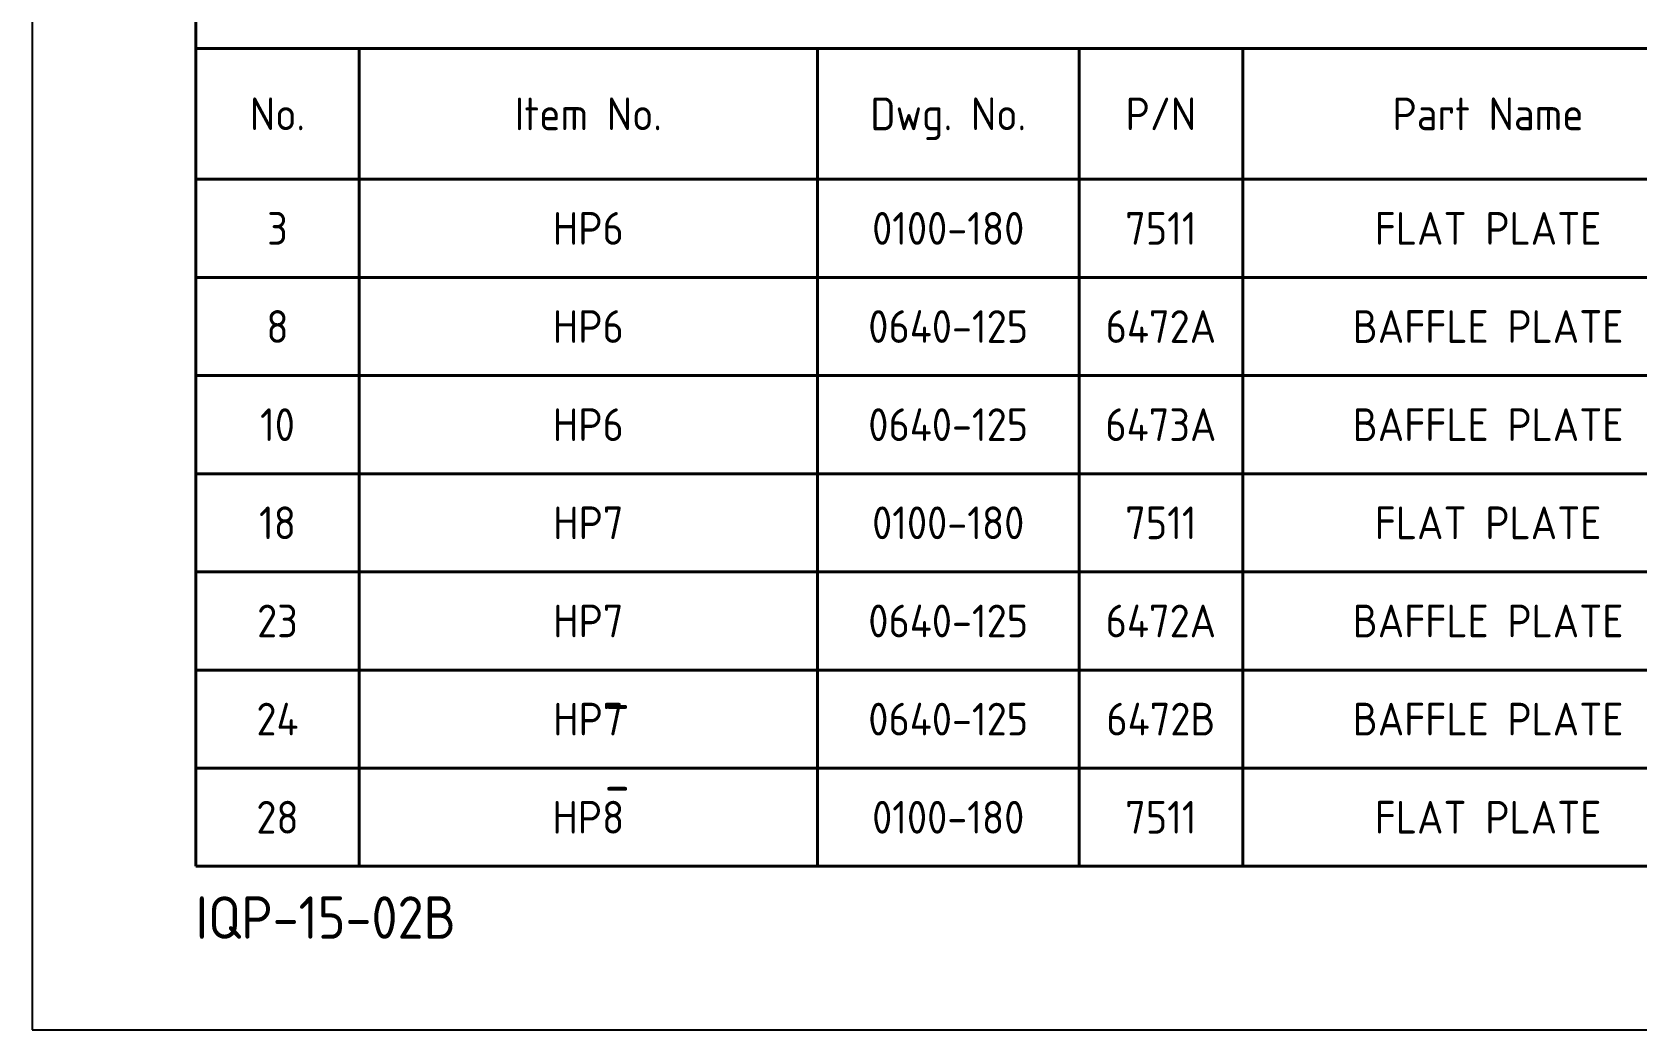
# Model space of a CAD drawing. Header units: millimetres. Extents: x -47360 to 661737, y -45870 to 354580.
# Drawn here: x 360000 to 365886, y 0 to 3660 of the extents above; entities that cross this region are included whole.
import ezdxf
from ezdxf.enums import TextEntityAlignment as Align

# ---------------------------------------------------------------- set-up
doc = ezdxf.new("R2010")
doc.units = ezdxf.units.MM
doc.header["$LTSCALE"] = 10
doc.layers.add('PAGE', color=9, linetype='Continuous', plot=False)
doc.layers.add('T', color=2, linetype='Continuous')
doc.layers.add('TITLE', color=15, linetype='Continuous', lineweight=40)
doc.styles.get("Standard").update_dxf_attribs({"font": 'isocp2.shx', "bigfont": 'whgtxt.shx'})

# ---------------------------------------------------------------- blocks, each defined once
blk = doc.blocks.new('CP00')
at = {"layer": 'PAGE'}
blk.add_lwpolyline([(0, 0), (297, 0), (297, 210), (0, 210)], close=True, dxfattribs=at)
at = {"layer": 'TITLE'}
blk.add_line((10, 60), (287, 60), dxfattribs=at)
at = {"layer": 'TITLE', "color": 8}
for p, q in [((20, 10), (20, 60)), ((48, 10), (48, 60)), ((64, 10), (64, 60)), ((74, 10), (74, 60)), ((10, 52), (287, 52)), ((10, 46), (287, 46)), ((10, 40), (287, 40)), ((10, 34), (287, 34)), ((10, 28), (287, 28)), ((10, 22), (287, 22)), ((10, 16), (148.5, 16))]:
    blk.add_line(p, q, dxfattribs=at)
at = {"layer": 'TITLE', "color": 15}
blk.add_lwpolyline([(10, 10), (287, 10), (287, 200), (10, 200)], close=True, dxfattribs=at)
at = {"layer": 'PAGE', "color": 2}
blk.add_attdef('ATT_NESTINGPLANNO', text='', height=2.5, dxfattribs=at).set_placement((220, 203), align=Align.MIDDLE_CENTER)
for tag, p in [('ATT_OWNERITEMNO', (35, 7.085)), ('ATT_PARTNAME', (35, 2.085))]:
    blk.add_attdef(tag, text='', height=2.5, dxfattribs=at).set_placement(p, align=Align.MIDDLE_LEFT)
at = {"layer": 'TITLE', "color": 2}
for s, p in [('No.', (15, 56)), ('Item No.', (34, 56)), ('Dwg. No.', (56, 56)), ('P/N', (69, 56)), ('Part Name', (89, 56))]:
    blk.add_text(s, height=2, dxfattribs=at).set_placement(p, align=Align.MIDDLE_CENTER)
blk.add_text('IQP-15-02B', height=2.5936, dxfattribs=at).set_placement((10, 5.572))
for tag, height, p in [('ATT_PORNO', 2.5, (222, 196)), ('ATT_CUTTINGPLANNO', 2.5, (212.75, 188)), ('ATT_PAGENO', 2.5, (264.5, 188)), ('ATT_PAGESUBTOTAL', 2.5, (279.5, 188)), ('ATT_WONO', 2.5, (70, 180)), ('ATT_PROJECT', 2.5, (163.5, 180)), ('ATT_PORWEIGHT', 2, (278.5, 89)), ('ATT_NETWEIGHT', 2, (278.5, 83)), ('ATT_SAVEWEIGHT', 2, (278.5, 77)), ('ATT_SCRAPWEIGHT', 2, (278.5, 71)), ('ATT_CUTTING', 2, (278.5, 65))]:
    blk.add_attdef(tag, text='', height=height, dxfattribs=at).set_placement(p, align=Align.MIDDLE_CENTER)
at = {"layer": 'TITLE', "color": 3}
for tag, p in [('ATT_MATERIAL', (70, 172)), ('ATT_SIZE', (163.5, 172)), ('ATT_QTY', (262.75, 172))]:
    blk.add_attdef(tag, text='', height=2.5, dxfattribs=at).set_placement(p, align=Align.MIDDLE_CENTER)

msp = doc.modelspace()

# ---------------------------------------------------------------- block references
ref = msp.add_blockref('CP00', (360000, 0), dxfattribs=dict(xscale=60, yscale=60, zscale=60))
ref.add_attrib('ATT_OWNERITEMNO', '-', dxfattribs={"layer": 'PAGE', "color": 2, "height": 150}).set_placement((362100, 1200), align=Align.MIDDLE_LEFT)
ref.add_attrib('ATT_PARTNAME', '-', dxfattribs={"layer": 'PAGE', "color": 2, "height": 150}).set_placement((362100, 900), align=Align.MIDDLE_LEFT)

# ---------------------------------------------------------------- texts
at = {"layer": 'T'}
for s, p in [('3', (360900, 2880)), ('HP6', (362040, 2880)), ('0100-180', (363360, 2880)), ('7511', (364140, 2880)), ('FLAT PLATE', (365340, 2880)), ('8', (360900, 2520)), ('HP6', (362040, 2520)), ('0640-125', (363360, 2520)), ('6472A', (364140, 2520)), ('BAFFLE PLATE', (365340, 2520)), ('10', (360900, 2160)), ('HP6', (362040, 2160)), ('0640-125', (363360, 2160)), ('6473A', (364140, 2160)), ('BAFFLE PLATE', (365340, 2160)), ('18', (360900, 1800)), ('HP7', (362040, 1800)), ('0100-180', (363360, 1800)), ('7511', (364140, 1800)), ('FLAT PLATE', (365340, 1800)), ('23', (360900, 1440)), ('HP7', (362040, 1440)), ('0640-125', (363360, 1440)), ('6472A', (364140, 1440)), ('BAFFLE PLATE', (365340, 1440)), ('24', (360900, 1080)), ('HP7', (362040, 1080)), ('0640-125', (363360, 1080)), ('6472B', (364140, 1080)), ('BAFFLE PLATE', (365340, 1080)), ('28', (360900, 720)), ('HP8', (362040, 720)), ('0100-180', (363360, 720)), ('7511', (364140, 720)), ('FLAT PLATE', (365340, 720))]:
    msp.add_text(s, height=120, dxfattribs=at).set_placement(p, align=Align.CENTER)

doc.saveas('drawing.dxf')
